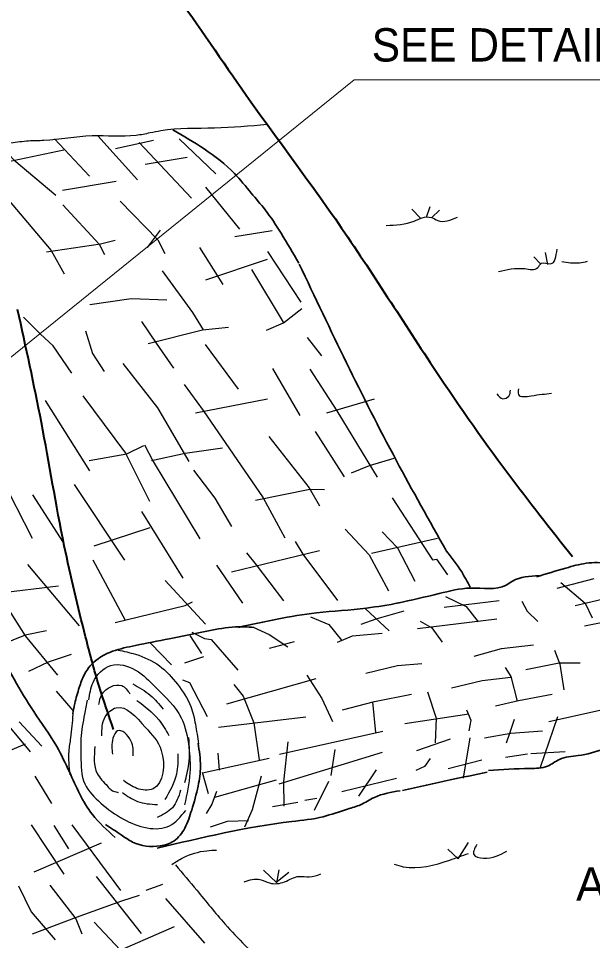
# Model space of a CAD drawing. Extents: x 634 to 1005, y -299 to -22.
# Drawn here: x 942.37 to 965.17, y -139.42 to -102.79 of the extents above; entities that cross this region are included whole.
import ezdxf

# ---------------------------------------------------------------- set-up
doc = ezdxf.new("R2010")
doc.units = 0
doc.header["$LTSCALE"] = 0.53
doc.layers.add('1', color=7, linetype='Continuous', lineweight=13)

msp = doc.modelspace()

# ---------------------------------------------------------------- linework, layer by layer
at = {"layer": '1'}
for p, q in [((940.0988, -117.8372), (955.6954, -105.2286)), ((955.6954, -105.2286), (968.7668, -105.2286))]:
    msp.add_line(p, q, dxfattribs=at)
at = {"layer": '1', "lineweight": 25}
for p, q in [((943.7962, -107.5827), (945.1936, -109.0567)), ((945.5158, -107.4587), (947.0972, -109.2108)), ((946.222, -107.9667), (947.726, -107.6286)), ((948.7469, -107.5827), (950.2051, -108.9643)), ((941.9084, -108.4888), (944.1652, -108.0125)), ((947.1663, -107.721), (949.2382, -109.9327)), ((947.3962, -108.5812), (949.0692, -108.3039)), ((944.1185, -109.6097), (946.2528, -109.2566)), ((949.7912, -109.5022), (951.1419, -111.1619)), ((958.3368, -110.7239), (957.9912, -110.3675)), ((958.5742, -110.6814), (958.7249, -110.2592)), ((958.7899, -110.7022), (959.0922, -110.4107)), ((947.4887, -111.8989), (948.0107, -111.2069)), ((950.9587, -111.4534), (952.4468, -111.2227)), ((949.5605, -111.8989), (950.4823, -113.3579)), ((952.2627, -112.0522), (953.5827, -114.0649)), ((963.3892, -112.5709), (963.2926, -112.0854)), ((949.8062, -113.1738), (952.2627, -112.3594)), ((963.0877, -112.5285), (962.8388, -112.2578)), ((951.6191, -112.7725), (952.8757, -114.8635)), ((949.787, -115.7429), (951.0886, -117.5158)), ((953.83, -115.4697), (954.4054, -116.1976)), ((952.4518, -116.6981), (953.5427, -118.5609)), ((949.3998, -118.456), (952.2627, -117.9105)), ((954.6103, -118.456), (956.5032, -117.9105)), ((945.2036, -120.7702), (943.4482, -117.9663)), ((954.1565, -119.198), (955.3065, -121.0017)), ((941.6594, -120.9726), (942.9085, -123.4383)), ((946.5876, -124.3169), (944.5965, -121.3107)), ((944.1577, -123.6074), (942.9418, -121.7153)), ((947.2497, -122.3807), (948.9002, -125.0322)), ((945.3718, -123.7447), (947.5978, -123.017)), ((956.3824, -124.0329), (959.0031, -123.4417)), ((950.8238, -124.7758), (954.323, -123.9263)), ((944.7988, -126.9176), (942.7395, -124.4851)), ((946.6218, -126.7143), (945.3385, -124.3169)), ((950.2334, -124.5184), (951.2627, -126.019)), ((948.189, -125.1247), (949.7945, -126.8517)), ((963.7581, -125.4269), (965.2271, -125.048)), ((941.2205, -125.6676), (943.9544, -125.3295)), ((959.2679, -126.1856), (961.463, -125.9124)), ((956.1551, -126.2455), (957.0944, -127.1249)), ((958.2219, -127.0333), (961.3723, -126.6394)), ((949.1732, -127.3072), (949.6429, -128.0184)), ((947.6136, -127.6096), (948.4463, -128.474)), ((952.3386, -127.8069), (953.3378, -127.5487)), ((948.9767, -128.3973), (949.7329, -128.14)), ((950.6422, -130.0187), (954.1864, -129.0194)), ((943.8637, -129.5108), (944.5307, -130.2827)), ((956.4273, -129.9437), (956.5489, -131.1554)), ((942.4013, -130.7391), (943.3041, -131.7042)), ((950.3092, -130.9439), (953.7776, -130.535)), ((957.7073, -130.8073), (960.2522, -130.4134)), ((963.7806, -130.535), (963.0836, -132.5503)), ((942.0591, -130.988), (942.8377, -131.9224)), ((952.7325, -132.0198), (956.8371, -131.1104)), ((958.192, -131.8682), (959.5252, -131.4136)), ((960.2972, -131.3678), (960.0248, -132.9742)), ((942.1216, -131.8291), (942.6503, -131.6109)), ((954.9284, -131.8374), (954.7768, -132.8684)), ((949.6787, -132.766), (952.3311, -132.1764)), ((950.2817, -131.984), (950.345, -132.6502)), ((952.7175, -133.2015), (956.8212, -131.944)), ((961.7062, -132.1406), (962.5847, -132.004)), ((962.7205, -131.9898), (964.0837, -131.9141)), ((959.4344, -132.5952), (960.7668, -132.2472)), ((943.0242, -132.8884), (943.678, -133.9793)), ((949.6662, -132.7402), (949.8969, -133.5863)), ((956.5789, -132.6411), (955.8678, -133.687)), ((954.6861, -133.1107), (954.1107, -134.2624)), ((955.2166, -133.5046), (957.3817, -132.9742)), ((952.4593, -134.0992), (953.4702, -133.9318)), ((953.7468, -133.8535), (954.2164, -133.7627)), ((942.8685, -134.8203), (944.1767, -136.7832)), ((943.7713, -134.8512), (944.3633, -135.7863)), ((944.4874, -134.8203), (946.4177, -137.4368)), ((942.9934, -136.6891), (945.6707, -135.5365)), ((945.4509, -136.8731), (947.2455, -139.1473)), ((952.6517, -137.0646), (953.1072, -136.7057)), ((947.437, -137.4235), (948.1065, -137.1837)), ((946.4802, -137.8424), (947.1738, -137.6151)), ((948.2023, -137.7592), (949.7571, -139.5304)), ((945.9539, -140.0093), (948.5612, -138.86))]:
    msp.add_line(p, q, dxfattribs=at)
for points in [[(941.8476, -108.0433), (942.1848, -108.4122), (943.8578, -109.8096)], [(942.0008, -110.0403), (943.6738, -112.0063), (944.1801, -112.9432)], [(944.1343, -110.1942), (945.5775, -111.7607), (945.7923, -112.1754)], [(946.4061, -110.0552), (947.91, -111.5917), (948.1873, -112.1287)], [(943.4897, -112.068), (945.6232, -111.7448), (946.207, -111.6066)], [(948.0749, -112.8182), (949.2865, -114.4696), (949.7104, -115.1674)], [(945.1977, -114.1523), (946.8483, -113.9242), (948.2564, -113.97)], [(952.2253, -115.1816), (952.8915, -114.8793), (953.6185, -114.3181)], [(944.4949, -116.8846), (943.7521, -115.8045), (943.2457, -115.3315), (942.5712, -114.6562)], [(947.2572, -114.8335), (947.8334, -115.6971), (948.5287, -116.6822)], [(945.0345, -115.1966), (945.3052, -116.1085), (945.7773, -116.818)], [(947.5144, -115.7129), (949.6804, -115.1674), (950.7106, -115.0608)], [(949.15, -120.3955), (947.9083, -118.2587), (946.5302, -116.5007)], [(956.6247, -121.0167), (955.0192, -118.3802), (953.9549, -116.7288)], [(948.9459, -117.3342), (949.7029, -118.3644), (952.0812, -121.8353), (952.944, -123.4258)], [(944.9246, -117.7889), (946.6209, -120.0623), (947.5752, -121.9718)], [(952.3086, -119.3953), (953.9133, -121.4414), (954.323, -122.1542)], [(945.1819, -120.3497), (946.6667, -120.0923), (947.3479, -119.7592)], [(947.3704, -119.7292), (947.7193, -120.3955), (949.5672, -123.4717)], [(947.6585, -120.3497), (948.9918, -120.0623), (950.4757, -119.85)], [(955.5946, -120.8502), (956.3066, -120.547), (957.2909, -120.2589)], [(949.324, -120.7444), (950.1726, -121.8503), (950.8238, -122.972)], [(951.7782, -121.9269), (953.9432, -121.4863), (954.5196, -121.5013)], [(957.2152, -121.8353), (958.8057, -124.3053), (958.9722, -124.2752), (959.4111, -124.8973)], [(955.3373, -123.0777), (956.2917, -124.1078), (957.0636, -125.5327)], [(956.8062, -123.1835), (957.4267, -123.8206), (958.1087, -125.1538)], [(953.3528, -123.5782), (953.656, -124.0779), (955.0342, -125.9124)], [(951.4292, -124.0179), (951.8081, -124.5026), (952.899, -125.9266)], [(941.3896, -125.1946), (941.6594, -125.7692), (942.6378, -127.3231), (943.9212, -128.8762)], [(963.9097, -125.1996), (964.8789, -126.0182), (965.1513, -126.6094)], [(964.4701, -126.1098), (965.9998, -125.7608), (966.9533, -125.5785)], [(946.2045, -126.7918), (948.9918, -126.1098), (949.2791, -125.9732)], [(959.3278, -125.7608), (960.1464, -126.1547), (960.6302, -126.761)], [(962.3566, -125.9424), (962.5697, -126.3372), (962.9936, -126.746)], [(955.9735, -126.8517), (956.5789, -126.6394), (957.6848, -126.3213)], [(953.9707, -126.5612), (954.6977, -126.8642), (955.1982, -127.4855)], [(958.3211, -126.731), (958.7908, -127.0033), (959.1988, -127.5646)], [(964.8482, -126.9276), (966.4537, -126.6094), (966.8476, -126.6852)], [(951.6923, -126.9717), (952.3286, -127.2598), (953.0714, -127.7603)], [(943.4823, -127.1199), (942.6378, -127.289), (941.6594, -127.6945)], [(949.2582, -127.1724), (949.7579, -127.4305), (950.016, -127.4605), (951.0752, -128.688)], [(955.0342, -127.5646), (955.6404, -127.3222), (956.8062, -127.2157)], [(960.4638, -128.1251), (961.5546, -127.8219), (962.8271, -127.6703)], [(944.4607, -128.0659), (943.5498, -128.3699), (942.7736, -128.7413)], [(963.6598, -127.8819), (963.8713, -128.4432), (964.0237, -129.4582)], [(956.1701, -128.8071), (957.4275, -128.5039), (958.3818, -128.4132)], [(962.5239, -128.6555), (963.8413, -128.3973), (964.6741, -128.3973)], [(953.8225, -128.8828), (954.4129, -129.8072), (954.8377, -130.7166)], [(961.6903, -128.5789), (961.9177, -128.9278), (962.1758, -129.913)], [(948.8852, -129.0619), (949.1667, -129.1768), (949.8587, -130.5233)], [(950.9212, -129.2542), (951.2935, -129.7156), (951.7157, -130.779), (951.9338, -132.2405)], [(959.5702, -129.3825), (960.7818, -129.0943), (961.9177, -128.9587)], [(955.2316, -130.2619), (956.5032, -129.9288), (957.9729, -129.6407)], [(958.6083, -129.5499), (958.9572, -130.595), (958.9115, -131.5652)], [(961.3122, -130.0953), (962.2208, -129.8822), (963.569, -129.6407)], [(963.425, -130.7166), (965.6359, -130.2311), (966.4995, -130.0037)], [(960.1606, -130.2619), (960.3272, -130.6716), (960.2522, -131.0955)], [(962.0543, -130.6407), (961.8727, -131.2012), (961.7362, -131.5802)], [(960.8734, -131.3678), (961.9177, -131.1863), (963.1752, -131.0955)], [(953.0606, -131.536), (952.894, -133.1124), (952.9073, -134.0858)], [(958.7149, -132.1863), (958.4876, -132.5053), (958.1545, -132.6718)], [(952.0105, -132.895), (951.6524, -134.2266), (951.3442, -134.9194)], [(950.1659, -133.7269), (951.908, -133.2407), (952.6126, -133.0349)], [(950.2301, -133.4963), (950.051, -134.0093), (949.8203, -134.3807)], [(949.9994, -134.907), (950.6656, -134.6755), (951.5108, -134.6505)], [(959.4219, -135.7955), (959.83, -136.1786), (960.2363, -135.5323)], [(952.1021, -136.6341), (952.6283, -137.1362), (952.7242, -136.6099)], [(942.3706, -137.2495), (942.8685, -138.2779), (943.8328, -139.3997)], [(943.6155, -137.2195), (944.6432, -138.5586), (944.8921, -139.1507)], [(942.931, -139.1507), (944.6739, -138.4961), (946.4802, -137.8424)], [(945.3792, -138.6918), (946.4077, -139.7935), (946.9107, -140.5838)]]:
    msp.add_lwpolyline(points, dxfattribs=at)
at = {"layer": '1', "lineweight": 40}
for points in [[(943.7129, -95.3747), (948.7352, -101.9875), (951.5983, -106.1005), (954.8277, -110.5798), (958.7183, -116.4557), (961.8011, -120.8627), (964.3702, -124.1678)], [(946.1487, -131.0388), (945.575, -129.3159), (945.0345, -127.3564), (944.1909, -123.7422), (943.2799, -118.8449), (942.3347, -114.3522)]]:
    msp.add_spline(points, degree=3, dxfattribs=at)
at = {"layer": '1', "lineweight": 25}
for points in [[(939.2111, -107.8734), (940.7408, -107.8126), (942.0691, -107.7318), (942.7736, -107.6519), (943.3773, -107.6319), (945.2902, -107.4503), (947.0414, -107.4296), (947.6044, -107.3296), (948.0266, -107.2488), (950.1576, -107.1372), (952.2478, -106.9965)], [(956.9653, -111.0162), (958.0879, -110.843), (958.401, -110.7139), (958.7691, -110.7022), (959.0164, -110.8205), (959.805, -110.6914)], [(961.4355, -112.8524), (962.4715, -112.7333), (962.9902, -112.69), (963.141, -112.5177), (963.4974, -112.5385), (963.7564, -111.9555)], [(963.9404, -112.4527), (964.6524, -112.496), (964.9656, -112.4418)], [(961.3681, -117.7065), (961.6104, -117.8989), (961.8411, -117.7964), (961.906, -117.5657)], [(962.2258, -117.5017), (962.2258, -117.7323), (962.7255, -117.7839), (963.5324, -117.6815)], [(946.3227, -127.8828), (947.0173, -128.0526), (947.9683, -128.5097), (948.682, -129.2417), (949.2124, -130.1203), (949.3957, -130.834), (949.5231, -131.6026)], [(945.1703, -129.8647), (945.3343, -129.1685), (946.0413, -128.4981), (947.0148, -128.6772), (947.8217, -129.3692), (948.8293, -130.5708), (949.1358, -131.7517), (949.1791, -132.7577), (948.9609, -134.0267)], [(945.5675, -130.0487), (945.6824, -129.6448), (946.4685, -129.2968), (946.7982, -129.6265)], [(946.9073, -129.2234), (947.6044, -129.6773), (948.1148, -130.2302)], [(945.0937, -129.8688), (944.9912, -130.4334), (944.8505, -131.4019), (944.8497, -132.0864), (945.0037, -133.2015), (945.6458, -133.9634), (946.5418, -134.6047), (948.3713, -134.8603), (949.0109, -134.2566)], [(947.0722, -129.883), (947.9375, -130.6516), (948.3472, -131.2795)], [(945.6824, -131.292), (945.8107, -130.5417), (946.2495, -130.1753), (947.4012, -130.9439), (948.0416, -131.8774), (947.7127, -133.3963), (947.0722, -133.378), (946.5418, -133.0674)], [(944.5298, -130.4317), (944.4382, -131.3653), (944.365, -131.8957), (944.4149, -132.8426)], [(946.9248, -132.0864), (946.8349, -131.4935), (946.3045, -131.0905), (946.1212, -131.3836), (946.1029, -132.024)], [(948.9751, -133.1507), (949.1358, -132.4079), (949.1358, -131.3586)], [(945.4076, -131.7125), (945.4992, -132.7926), (945.9014, -133.2864), (946.048, -133.433), (946.3227, -133.5429)], [(948.7002, -132.0057), (948.6453, -132.8109), (948.1882, -133.8177)], [(946.5027, -133.5479), (947.0914, -133.8943), (947.8858, -134.0217)], [(948.8102, -133.4513), (948.4804, -134.1467), (947.8775, -134.5314)], [(948.4638, -136.4034), (948.8943, -136.1403), (949.8512, -135.853), (950.2351, -135.8288)], [(960.5712, -135.604), (960.4521, -136.0112), (960.8342, -136.1552), (961.7678, -135.8671)], [(957.2934, -136.3942), (957.6523, -136.49), (959.4944, -136.2268), (960.2363, -135.9638)], [(948.6087, -136.4168), (949.4464, -137.4235), (950.5707, -138.7643), (952.197, -140.4639)], [(951.3359, -137.0888), (951.958, -136.993), (952.3411, -137.1362), (952.939, -137.0888), (953.5136, -136.8731), (953.92, -136.8972), (954.3747, -136.7773)]]:
    msp.add_spline(points, degree=3, dxfattribs=at)
at = {"layer": '1', "lineweight": 35}
for points in [[(948.4962, -107.2197), (949.7479, -107.9792), (950.9471, -108.9518), (951.6116, -109.7304), (952.1637, -110.3933), (952.7957, -111.3252), (953.5036, -112.5102)], [(953.5186, -112.5517), (957.3709, -120.3472), (959.3553, -123.9347)], [(959.3562, -123.9363), (959.9707, -124.7816), (960.3047, -125.3845)], [(962.9437, -124.9739), (964.1087, -124.6275), (964.9156, -124.436), (965.7867, -124.4868), (966.0689, -124.615), (967.0799, -125.2171), (967.6437, -125.8067), (967.951, -126.3072), (968.3757, -127.3772)], [(963.0411, -124.9273), (961.991, -125.1455), (961.7328, -125.307), (960.3238, -125.4219), (959.0805, -125.6401), (957.4, -126.0207)], [(946.2162, -135.3283), (945.3052, -134.4157), (944.3933, -132.7268), (943.887, -131.7142), (942.976, -130.3285), (942.199, -129.0452), (940.6801, -126.039)], [(957.4867, -126.0115), (956.1925, -126.2164), (954.2064, -126.4087), (951.1036, -126.9833)], [(951.7157, -126.9858), (950.9862, -126.96), (949.9103, -127.1266), (948.3597, -127.4347), (947.0148, -127.7037), (946.1054, -127.9335), (945.5292, -128.2283), (944.9871, -128.8578), (944.7863, -129.3692), (944.6032, -130.0104), (944.5298, -130.4134)], [(968.3223, -127.4738), (968.5147, -127.9468), (968.5147, -128.3066), (968.5406, -128.8446), (968.3998, -129.3825), (968.2441, -130.3518), (967.7627, -130.9648), (967.234, -131.3694), (966.7602, -131.4977), (966.1456, -131.6259), (965.6459, -131.8058), (964.595, -132.0739), (963.8522, -132.228), (963.3783, -132.497), (962.6738, -132.5877), (961.0292, -132.6702)], [(949.5047, -131.5842), (949.5963, -132.4995), (949.5047, -133.2864), (949.2491, -134.2382), (948.9751, -134.9578), (948.5396, -135.4708), (948.0016, -135.6631), (946.8999, -135.509), (946.451, -135.2267), (945.8232, -134.817)], [(957.619, -133.458), (959.5185, -133.0433), (960.9775, -132.7318)], [(947.8767, -135.758), (953.2262, -134.6946), (954.4712, -134.5031), (955.4322, -134.2016), (955.9568, -134.0267), (956.504, -133.7369), (957.5324, -133.4738)]]:
    msp.add_spline(points, degree=3, dxfattribs=at)

# ---------------------------------------------------------------- texts
at = {"layer": '1', "width": 0.95}
msp.add_text("SEE DETAIL  'A'", height=1.325, dxfattribs=at).set_placement((956.3996, -104.5051))
at = {"layer": '1'}
msp.add_text('AN APPROVED METHOD OF ', height=1.325, dxfattribs=at).set_placement((964.5142, -137.8396))

doc.saveas('drawing.dxf')
